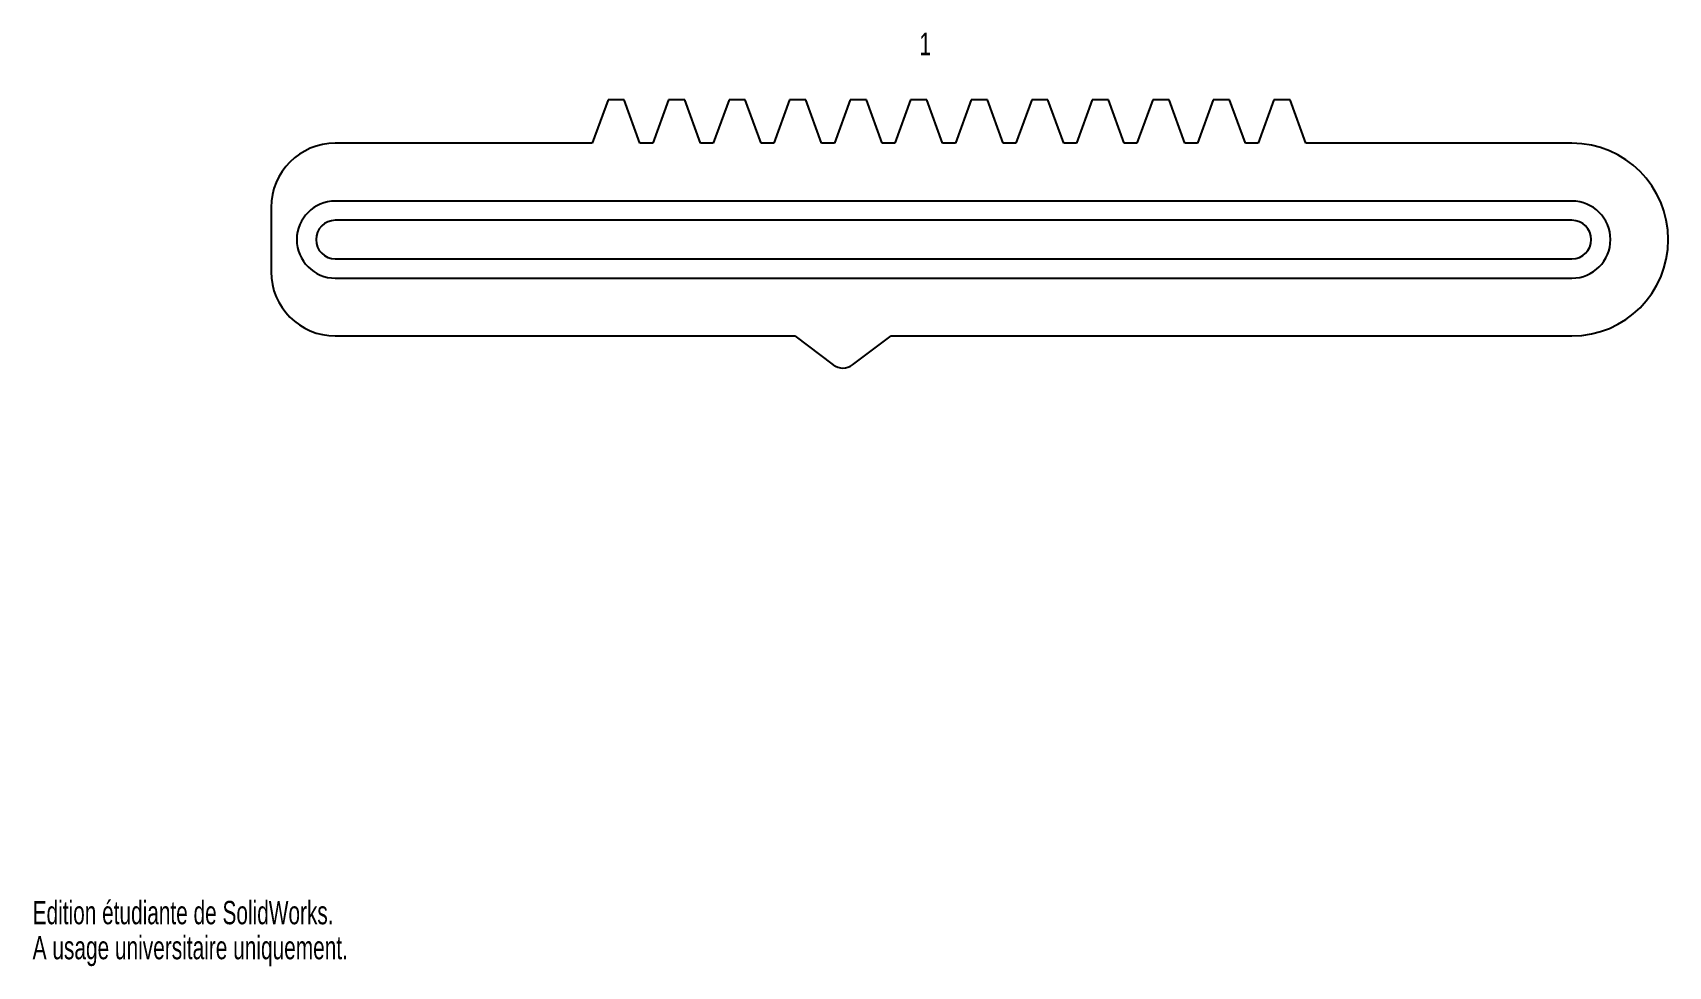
# Model space of a CAD drawing. Extents: x 0 to 255, y 0 to 145.
import ezdxf
from ezdxf.enums import TextEntityAlignment as Align

# ---------------------------------------------------------------- set-up
doc = ezdxf.new("R2010")
doc.units = 0
doc.layers.get('0').update_dxf_attribs({"linetype": 'CONTINUOUS'})

msp = doc.modelspace()

# ---------------------------------------------------------------- linework, layer by layer
at = {"color": 7, "linetype": 'CONTINUOUS'}
for p, q in [((89.58, 134.9), (87.12, 128.15)), ((92.1, 134.9), (89.58, 134.9)), ((94.56, 128.15), (92.1, 134.9)), ((99, 134.9), (96.54, 128.15)), ((101.53, 134.9), (99, 134.9)), ((103.99, 128.15), (101.53, 134.9)), ((108.42, 134.9), (105.97, 128.15)), ((110.95, 134.9), (108.42, 134.9)), ((113.41, 128.15), (110.95, 134.9)), ((117.85, 134.9), (115.39, 128.15)), ((120.38, 134.9), (117.85, 134.9)), ((122.83, 128.15), (120.38, 134.9)), ((127.27, 134.9), (124.82, 128.15)), ((129.8, 134.9), (127.27, 134.9)), ((132.26, 128.15), (129.8, 134.9)), ((136.7, 134.9), (134.24, 128.15)), ((139.23, 134.9), (136.7, 134.9)), ((141.68, 128.15), (139.23, 134.9)), ((146.12, 134.9), (143.67, 128.15)), ((148.65, 134.9), (146.12, 134.9)), ((151.11, 128.15), (148.65, 134.9)), ((155.55, 134.9), (153.09, 128.15)), ((158.08, 134.9), (155.55, 134.9)), ((160.53, 128.15), (158.08, 134.9)), ((164.97, 134.9), (162.52, 128.15)), ((167.5, 134.9), (164.97, 134.9)), ((169.96, 128.15), (167.5, 134.9)), ((174.4, 134.9), (171.94, 128.15)), ((176.93, 134.9), (174.4, 134.9)), ((179.38, 128.15), (176.93, 134.9)), ((183.82, 134.9), (181.37, 128.15)), ((186.35, 134.9), (183.82, 134.9)), ((188.81, 128.15), (186.35, 134.9)), ((193.25, 134.9), (190.79, 128.15)), ((195.78, 134.9), (193.25, 134.9)), ((198.23, 128.15), (195.78, 134.9)), ((87.12, 128.15), (47.12, 128.15)), ((96.54, 128.15), (94.56, 128.15)), ((105.97, 128.15), (103.99, 128.15)), ((115.39, 128.15), (113.41, 128.15)), ((124.82, 128.15), (122.83, 128.15)), ((134.24, 128.15), (132.26, 128.15)), ((143.67, 128.15), (141.68, 128.15)), ((153.09, 128.15), (151.11, 128.15)), ((162.52, 128.15), (160.53, 128.15)), ((171.94, 128.15), (169.96, 128.15)), ((181.37, 128.15), (179.38, 128.15)), ((190.79, 128.15), (188.81, 128.15)), ((239.66, 128.15), (198.23, 128.15)), ((37.12, 118.15), (37.12, 108.15)), ((239.66, 119.15), (47.12, 119.15)), ((239.66, 116.15), (47.12, 116.15)), ((47.12, 110.15), (239.66, 110.15)), ((47.12, 107.15), (239.66, 107.15)), ((47.12, 98.15), (118.66, 98.15)), ((118.66, 98.15), (124.66, 93.65)), ((127.66, 93.65), (133.66, 98.15)), ((133.66, 98.15), (239.66, 98.15))]:
    msp.add_line(p, q, dxfattribs=at)
for centre, radius, start, end in [((47.12, 118.15), 10, 90, 180), ((239.66, 113.15), 15, 270, 90), ((47.12, 113.15), 6, 90, 270), ((239.66, 113.15), 6, 270, 90), ((47.12, 113.15), 3, 90, 270), ((239.66, 113.15), 3, 270, 90), ((47.12, 108.15), 10, 180, 270), ((126.16, 95.65), 2.5, 233.1301, 306.8699)]:
    msp.add_arc(centre, radius, start, end, dxfattribs=at)

# ---------------------------------------------------------------- texts
for s, height, width, p in [('1', 3.5, 0.7, (138.06, 140.81)), ('Edition étudiante de SolidWorks.', 3.633, 0.667188, (0, 5.45)), ('A usage universitaire uniquement.', 3.633, 0.668182, (0, 0))]:
    msp.add_text(s, height=height, dxfattribs=dict(at, width=width)).set_placement(p, align=Align.BOTTOM_LEFT)

doc.saveas('drawing.dxf')
